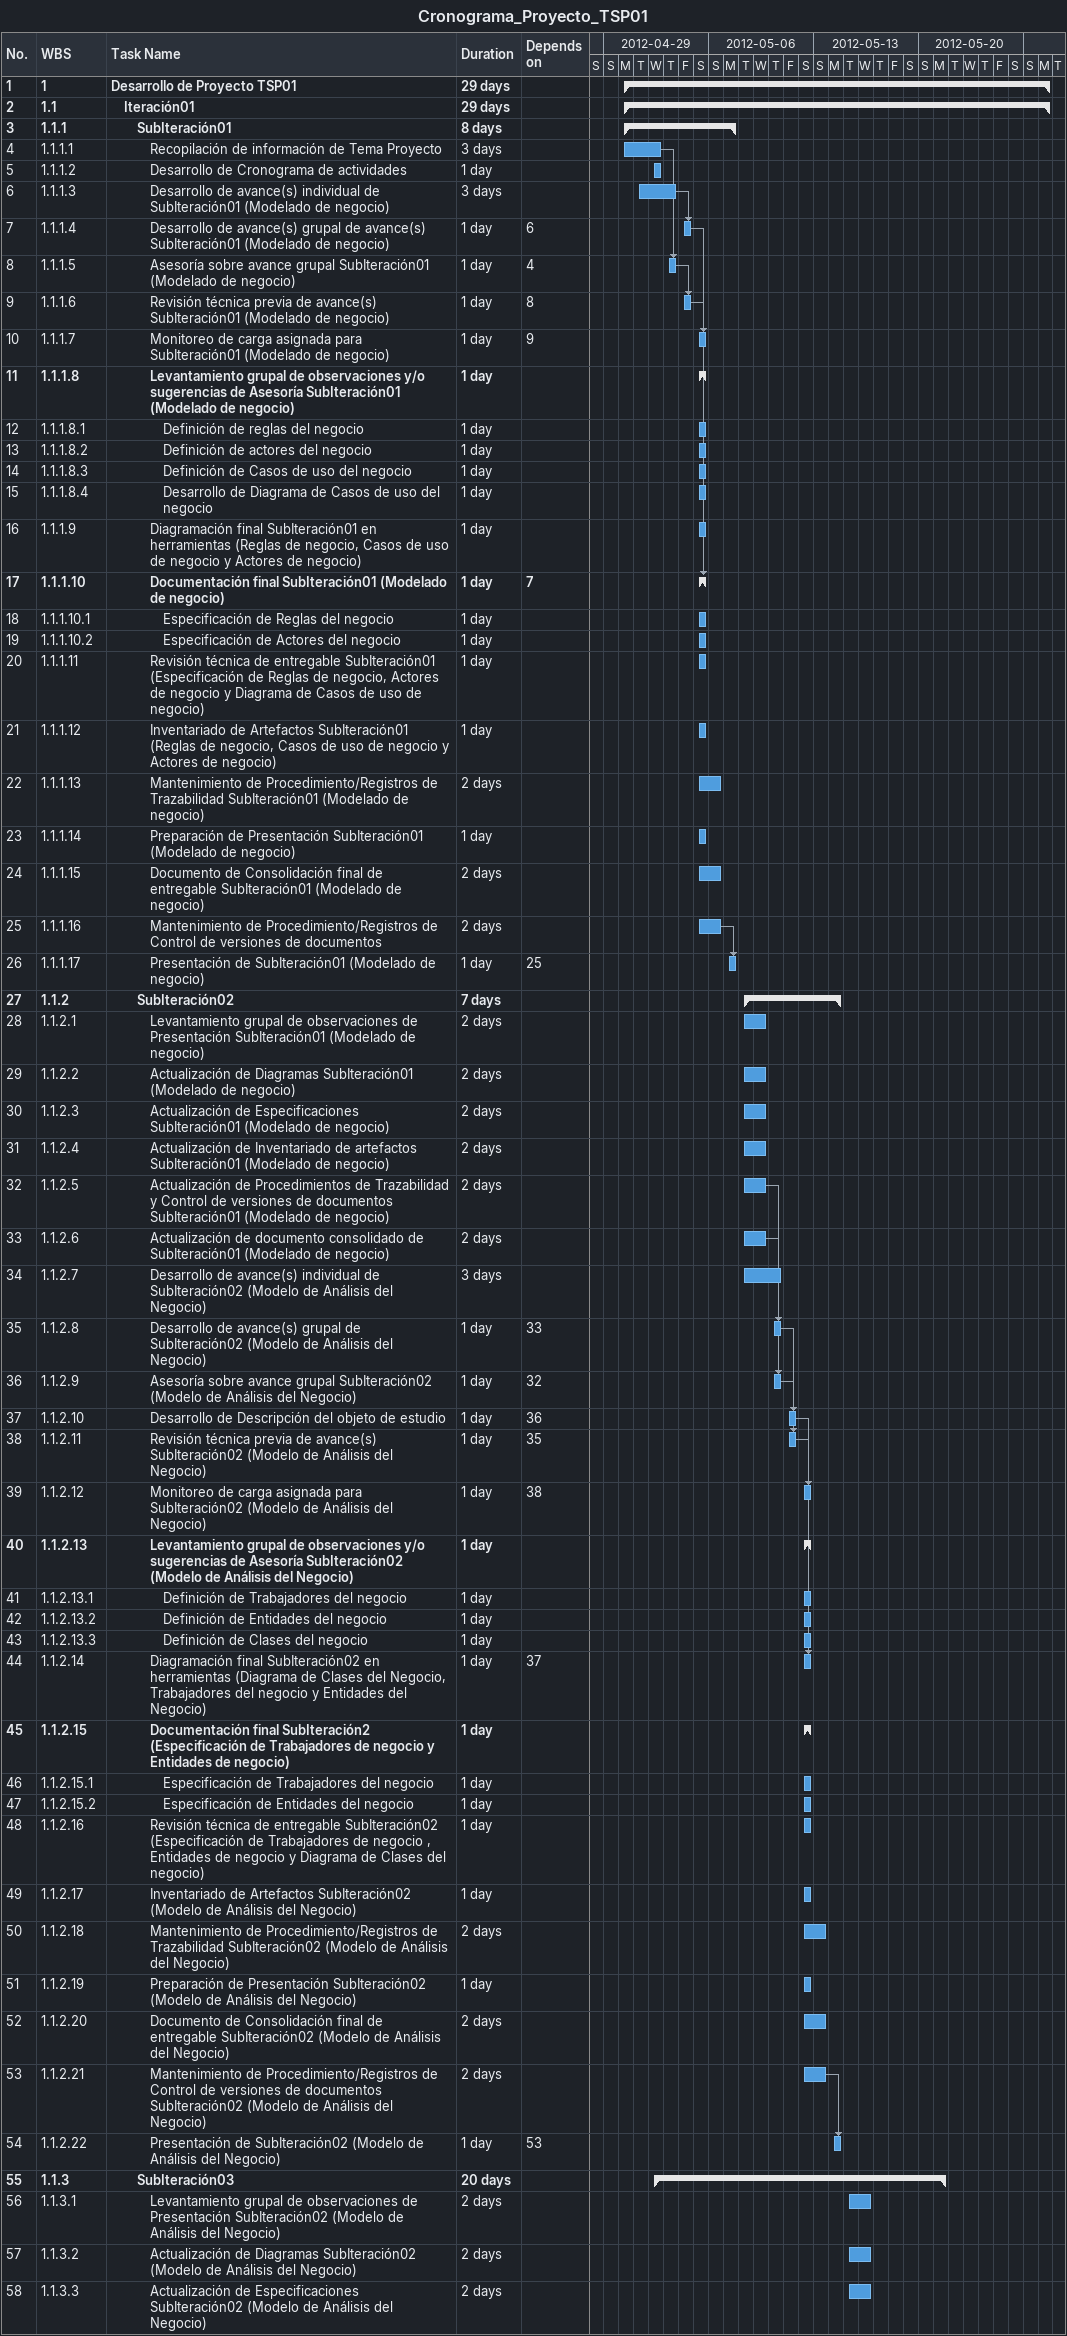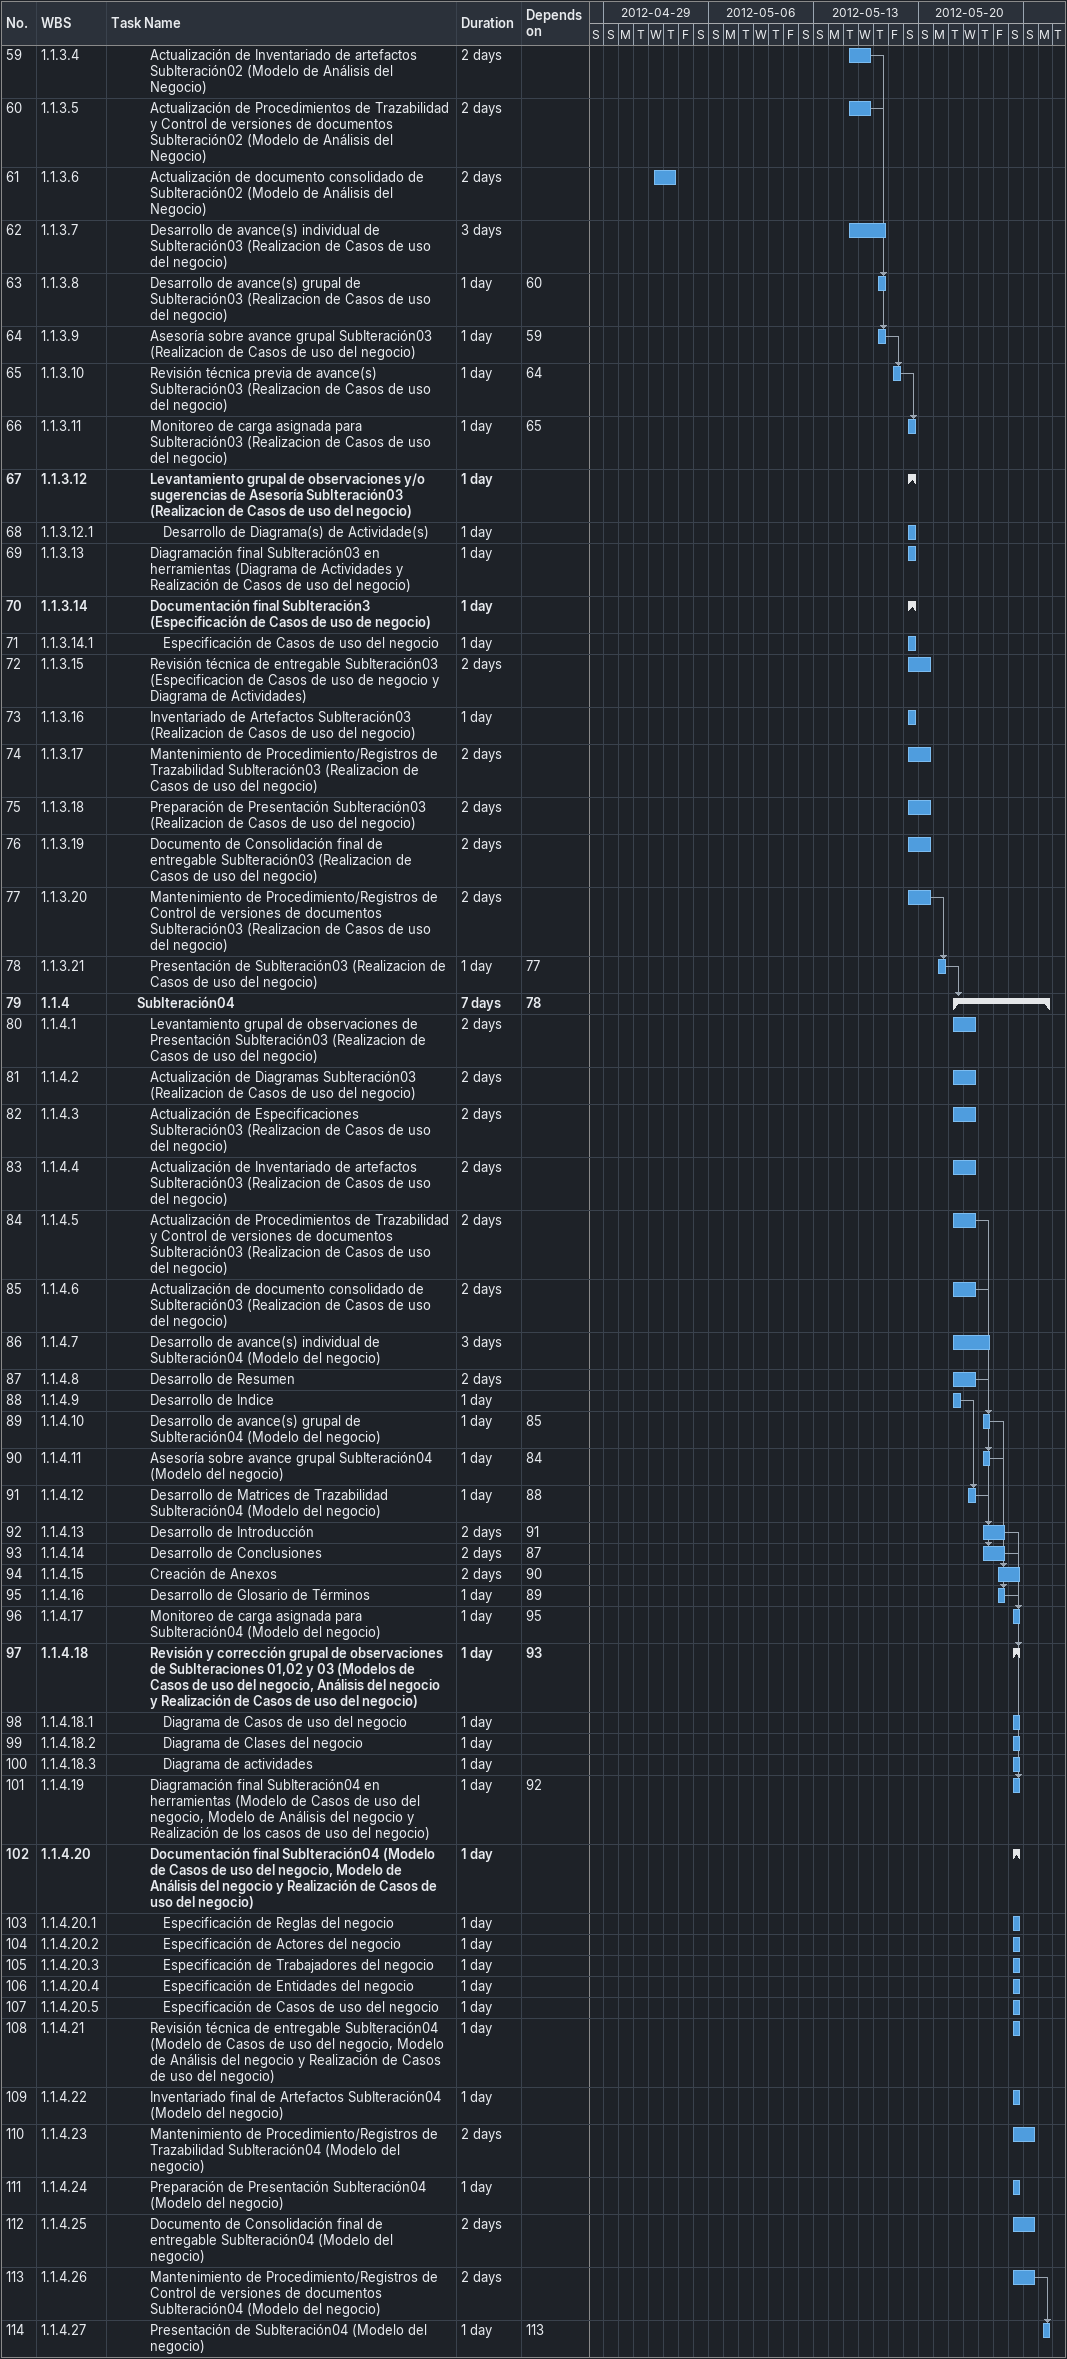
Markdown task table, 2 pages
Cronograma_Proyecto_TSP01

| ID | WBS | Task | Duration | Start | Finish | Predecessors |
|---|---|---|---|---|---|---|
| 1 | 1 | **Desarrollo de Proyecto TSP01** | 29d | 2012-04-30 | 2012-05-28 |  |
| 2 | 1.1 | **Iteración01** | 29d | 2012-04-30 | 2012-05-28 |  |
| 3 | 1.1.1 | **SubIteración01** | 8d | 2012-04-30 | 2012-05-07 |  |
| 4 | 1.1.1.1 | Recopilación de información de Tema Proyecto | 3d | 2012-04-30 | 2012-05-02 |  |
| 5 | 1.1.1.2 | Desarrollo de Cronograma de actividades | 1d | 2012-05-02 | 2012-05-02 |  |
| 6 | 1.1.1.3 | Desarrollo de avance(s) individual de SubIteración01 (Modelado de negocio) | 3d | 2012-05-01 | 2012-05-03 |  |
| 7 | 1.1.1.4 | Desarrollo de avance(s) grupal de avance(s) SubIteración01 (Modelado de negocio) | 1d | 2012-05-04 | 2012-05-04 | 6 |
| 8 | 1.1.1.5 | Asesoría sobre avance grupal SubIteración01 (Modelado de negocio) | 1d | 2012-05-03 | 2012-05-03 | 4 |
| 9 | 1.1.1.6 | Revisión técnica previa de avance(s) SubIteración01 (Modelado de negocio) | 1d | 2012-05-04 | 2012-05-04 | 8 |
| 10 | 1.1.1.7 | Monitoreo de carga asignada para SubIteración01 (Modelado de negocio) | 1d | 2012-05-05 | 2012-05-05 | 9 |
| 11 | 1.1.1.8 | **Levantamiento grupal de observaciones y/o sugerencias de Asesoría SubIteración01 (Modelado de negocio)** | 1d | 2012-05-05 | 2012-05-05 |  |
| 12 | 1.1.1.8.1 | Definición de reglas del negocio | 1d | 2012-05-05 | 2012-05-05 |  |
| 13 | 1.1.1.8.2 | Definición de actores del negocio | 1d | 2012-05-05 | 2012-05-05 |  |
| 14 | 1.1.1.8.3 | Definición de Casos de uso del negocio | 1d | 2012-05-05 | 2012-05-05 |  |
| 15 | 1.1.1.8.4 | Desarrollo de Diagrama de Casos de uso del negocio | 1d | 2012-05-05 | 2012-05-05 |  |
| 16 | 1.1.1.9 | Diagramación final SubIteración01 en herramientas (Reglas de negocio, Casos de uso de negocio y Actores de negocio) | 1d | 2012-05-05 | 2012-05-05 |  |
| 17 | 1.1.1.10 | **Documentación final SubIteración01 (Modelado de negocio)** | 1d | 2012-05-05 | 2012-05-05 | 7 |
| 18 | 1.1.1.10.1 | Especificación de Reglas del negocio | 1d | 2012-05-05 | 2012-05-05 |  |
| 19 | 1.1.1.10.2 | Especificación de Actores del negocio | 1d | 2012-05-05 | 2012-05-05 |  |
| 20 | 1.1.1.11 | Revisión técnica de entregable SubIteración01 (Especificación de Reglas de negocio, Actores de negocio y Diagrama de Casos de uso de negocio) | 1d | 2012-05-05 | 2012-05-05 |  |
| 21 | 1.1.1.12 | Inventariado de Artefactos SubIteración01 (Reglas de negocio, Casos de uso de negocio y Actores de negocio) | 1d | 2012-05-05 | 2012-05-05 |  |
| 22 | 1.1.1.13 | Mantenimiento de Procedimiento/Registros de Trazabilidad SubIteración01 (Modelado de negocio) | 2d | 2012-05-05 | 2012-05-06 |  |
| 23 | 1.1.1.14 | Preparación de Presentación SubIteración01 (Modelado de negocio) | 1d | 2012-05-05 | 2012-05-05 |  |
| 24 | 1.1.1.15 | Documento de Consolidación final de entregable SubIteración01 (Modelado de negocio) | 2d | 2012-05-05 | 2012-05-06 |  |
| 25 | 1.1.1.16 | Mantenimiento de Procedimiento/Registros de Control de versiones de documentos | 2d | 2012-05-05 | 2012-05-06 |  |
| 26 | 1.1.1.17 | Presentación de SubIteración01 (Modelado de negocio) | 1d | 2012-05-07 | 2012-05-07 | 25 |
| 27 | 1.1.2 | **SubIteración02** | 7d | 2012-05-08 | 2012-05-14 |  |
| 28 | 1.1.2.1 | Levantamiento grupal de observaciones de Presentación SubIteración01 (Modelado de negocio) | 2d | 2012-05-08 | 2012-05-09 |  |
| 29 | 1.1.2.2 | Actualización de Diagramas SubIteración01 (Modelado de negocio) | 2d | 2012-05-08 | 2012-05-09 |  |
| 30 | 1.1.2.3 | Actualización de Especificaciones SubIteración01 (Modelado de negocio) | 2d | 2012-05-08 | 2012-05-09 |  |
| 31 | 1.1.2.4 | Actualización de Inventariado de artefactos SubIteración01 (Modelado de negocio) | 2d | 2012-05-08 | 2012-05-09 |  |
| 32 | 1.1.2.5 | Actualización de Procedimientos de Trazabilidad y Control de versiones de documentos SubIteración01 (Modelado de negocio) | 2d | 2012-05-08 | 2012-05-09 |  |
| 33 | 1.1.2.6 | Actualización de documento consolidado de SubIteración01 (Modelado de negocio) | 2d | 2012-05-08 | 2012-05-09 |  |
| 34 | 1.1.2.7 | Desarrollo de avance(s) individual de SubIteración02 (Modelo de Análisis del Negocio) | 3d | 2012-05-08 | 2012-05-10 |  |
| 35 | 1.1.2.8 | Desarrollo de avance(s) grupal de SubIteración02 (Modelo de Análisis del Negocio) | 1d | 2012-05-10 | 2012-05-10 | 33 |
| 36 | 1.1.2.9 | Asesoría sobre avance grupal SubIteración02 (Modelo de Análisis del Negocio) | 1d | 2012-05-10 | 2012-05-10 | 32 |
| 37 | 1.1.2.10 | Desarrollo de Descripción del objeto de estudio | 1d | 2012-05-11 | 2012-05-11 | 36 |
| 38 | 1.1.2.11 | Revisión técnica previa de avance(s) SubIteración02 (Modelo de Análisis del Negocio) | 1d | 2012-05-11 | 2012-05-11 | 35 |
| 39 | 1.1.2.12 | Monitoreo de carga asignada para SubIteración02 (Modelo de Análisis del Negocio) | 1d | 2012-05-12 | 2012-05-12 | 38 |
| 40 | 1.1.2.13 | **Levantamiento grupal de observaciones y/o sugerencias de Asesoría SubIteración02 (Modelo de Análisis del Negocio)** | 1d | 2012-05-12 | 2012-05-12 |  |
| 41 | 1.1.2.13.1 | Definición de Trabajadores del negocio | 1d | 2012-05-12 | 2012-05-12 |  |
| 42 | 1.1.2.13.2 | Definición de Entidades del negocio | 1d | 2012-05-12 | 2012-05-12 |  |
| 43 | 1.1.2.13.3 | Definición de Clases del negocio | 1d | 2012-05-12 | 2012-05-12 |  |
| 44 | 1.1.2.14 | Diagramación final SubIteración02 en herramientas (Diagrama de Clases del Negocio, Trabajadores del negocio y Entidades del Negocio) | 1d | 2012-05-12 | 2012-05-12 | 37 |
| 45 | 1.1.2.15 | **Documentación final SubIteración2 (Especificación de Trabajadores de negocio y Entidades de negocio)** | 1d | 2012-05-12 | 2012-05-12 |  |
| 46 | 1.1.2.15.1 | Especificación de Trabajadores del negocio | 1d | 2012-05-12 | 2012-05-12 |  |
| 47 | 1.1.2.15.2 | Especificación de Entidades del negocio | 1d | 2012-05-12 | 2012-05-12 |  |
| 48 | 1.1.2.16 | Revisión técnica de entregable SubIteración02 (Especificación de Trabajadores de negocio , Entidades de negocio y Diagrama de Clases del negocio) | 1d | 2012-05-12 | 2012-05-12 |  |
| 49 | 1.1.2.17 | Inventariado de Artefactos SubIteración02 (Modelo de Análisis del Negocio) | 1d | 2012-05-12 | 2012-05-12 |  |
| 50 | 1.1.2.18 | Mantenimiento de Procedimiento/Registros de Trazabilidad SubIteración02 (Modelo de Análisis del Negocio) | 2d | 2012-05-12 | 2012-05-13 |  |
| 51 | 1.1.2.19 | Preparación de Presentación SubIteración02 (Modelo de Análisis del Negocio) | 1d | 2012-05-12 | 2012-05-12 |  |
| 52 | 1.1.2.20 | Documento de Consolidación final de entregable SubIteración02 (Modelo de Análisis del Negocio) | 2d | 2012-05-12 | 2012-05-13 |  |
| 53 | 1.1.2.21 | Mantenimiento de Procedimiento/Registros de Control de versiones de documentos SubIteración02 (Modelo de Análisis del Negocio) | 2d | 2012-05-12 | 2012-05-13 |  |
| 54 | 1.1.2.22 | Presentación de SubIteración02 (Modelo de Análisis del Negocio) | 1d | 2012-05-14 | 2012-05-14 | 53 |
| 55 | 1.1.3 | **SubIteración03** | 20d | 2012-05-02 | 2012-05-21 |  |
| 56 | 1.1.3.1 | Levantamiento grupal de observaciones de Presentación SubIteración02 (Modelo de Análisis del Negocio) | 2d | 2012-05-15 | 2012-05-16 |  |
| 57 | 1.1.3.2 | Actualización de Diagramas SubIteración02 (Modelo de Análisis del Negocio) | 2d | 2012-05-15 | 2012-05-16 |  |
| 58 | 1.1.3.3 | Actualización de Especificaciones SubIteración02 (Modelo de Análisis del Negocio) | 2d | 2012-05-15 | 2012-05-16 |  |
| 59 | 1.1.3.4 | Actualización de Inventariado de artefactos SubIteración02 (Modelo de Análisis del Negocio) | 2d | 2012-05-15 | 2012-05-16 |  |
| 60 | 1.1.3.5 | Actualización de Procedimientos de Trazabilidad y Control de versiones de documentos SubIteración02 (Modelo de Análisis del Negocio) | 2d | 2012-05-15 | 2012-05-16 |  |
| 61 | 1.1.3.6 | Actualización de documento consolidado de SubIteración02 (Modelo de Análisis del Negocio) | 2d | 2012-05-02 | 2012-05-03 |  |
| 62 | 1.1.3.7 | Desarrollo de avance(s) individual de SubIteración03 (Realizacion de Casos de uso del negocio) | 3d | 2012-05-15 | 2012-05-17 |  |
| 63 | 1.1.3.8 | Desarrollo de avance(s) grupal de SubIteración03 (Realizacion de Casos de uso del negocio) | 1d | 2012-05-17 | 2012-05-17 | 60 |
| 64 | 1.1.3.9 | Asesoría sobre avance grupal SubIteración03 (Realizacion de Casos de uso del negocio) | 1d | 2012-05-17 | 2012-05-17 | 59 |
| 65 | 1.1.3.10 | Revisión técnica previa de avance(s) SubIteración03 (Realizacion de Casos de uso del negocio) | 1d | 2012-05-18 | 2012-05-18 | 64 |
| 66 | 1.1.3.11 | Monitoreo de carga asignada para SubIteración03 (Realizacion de Casos de uso del negocio) | 1d | 2012-05-19 | 2012-05-19 | 65 |
| 67 | 1.1.3.12 | **Levantamiento grupal de observaciones y/o sugerencias de Asesoría SubIteración03 (Realizacion de Casos de uso del negocio)** | 1d | 2012-05-19 | 2012-05-19 |  |
| 68 | 1.1.3.12.1 | Desarrollo de Diagrama(s) de Actividade(s) | 1d | 2012-05-19 | 2012-05-19 |  |
| 69 | 1.1.3.13 | Diagramación final SubIteración03 en herramientas (Diagrama de Actividades y Realización de Casos de uso del negocio) | 1d | 2012-05-19 | 2012-05-19 |  |
| 70 | 1.1.3.14 | **Documentación final SubIteración3 (Especificación de Casos de uso de negocio)** | 1d | 2012-05-19 | 2012-05-19 |  |
| 71 | 1.1.3.14.1 | Especificación de Casos de uso del negocio | 1d | 2012-05-19 | 2012-05-19 |  |
| 72 | 1.1.3.15 | Revisión técnica de entregable SubIteración03 (Especificacion de Casos de uso de negocio y Diagrama de Actividades) | 2d | 2012-05-19 | 2012-05-20 |  |
| 73 | 1.1.3.16 | Inventariado de Artefactos SubIteración03 (Realizacion de Casos de uso del negocio) | 1d | 2012-05-19 | 2012-05-19 |  |
| 74 | 1.1.3.17 | Mantenimiento de Procedimiento/Registros de Trazabilidad SubIteración03 (Realizacion de Casos de uso del negocio) | 2d | 2012-05-19 | 2012-05-20 |  |
| 75 | 1.1.3.18 | Preparación de Presentación SubIteración03 (Realizacion de Casos de uso del negocio) | 2d | 2012-05-19 | 2012-05-20 |  |
| 76 | 1.1.3.19 | Documento de Consolidación final de entregable SubIteración03 (Realizacion de Casos de uso del negocio) | 2d | 2012-05-19 | 2012-05-20 |  |
| 77 | 1.1.3.20 | Mantenimiento de Procedimiento/Registros de Control de versiones de documentos SubIteración03 (Realizacion de Casos de uso del negocio) | 2d | 2012-05-19 | 2012-05-20 |  |
| 78 | 1.1.3.21 | Presentación de SubIteración03 (Realizacion de Casos de uso del negocio) | 1d | 2012-05-21 | 2012-05-21 | 77 |
| 79 | 1.1.4 | **SubIteración04** | 7d | 2012-05-22 | 2012-05-28 | 78 |
| 80 | 1.1.4.1 | Levantamiento grupal de observaciones de Presentación SubIteración03 (Realizacion de Casos de uso del negocio) | 2d | 2012-05-22 | 2012-05-23 |  |
| 81 | 1.1.4.2 | Actualización de Diagramas SubIteración03 (Realizacion de Casos de uso del negocio) | 2d | 2012-05-22 | 2012-05-23 |  |
| 82 | 1.1.4.3 | Actualización de Especificaciones SubIteración03 (Realizacion de Casos de uso del negocio) | 2d | 2012-05-22 | 2012-05-23 |  |
| 83 | 1.1.4.4 | Actualización de Inventariado de artefactos SubIteración03 (Realizacion de Casos de uso del negocio) | 2d | 2012-05-22 | 2012-05-23 |  |
| 84 | 1.1.4.5 | Actualización de Procedimientos de Trazabilidad y Control de versiones de documentos SubIteración03 (Realizacion de Casos de uso del negocio) | 2d | 2012-05-22 | 2012-05-23 |  |
| 85 | 1.1.4.6 | Actualización de documento consolidado de SubIteración03 (Realizacion de Casos de uso del negocio) | 2d | 2012-05-22 | 2012-05-23 |  |
| 86 | 1.1.4.7 | Desarrollo de avance(s) individual de SubIteración04 (Modelo del negocio) | 3d | 2012-05-22 | 2012-05-24 |  |
| 87 | 1.1.4.8 | Desarrollo de Resumen | 2d | 2012-05-22 | 2012-05-23 |  |
| 88 | 1.1.4.9 | Desarrollo de Indice | 1d | 2012-05-22 | 2012-05-22 |  |
| 89 | 1.1.4.10 | Desarrollo de avance(s) grupal de SubIteración04 (Modelo del negocio) | 1d | 2012-05-24 | 2012-05-24 | 85 |
| 90 | 1.1.4.11 | Asesoría sobre avance grupal SubIteración04 (Modelo del negocio) | 1d | 2012-05-24 | 2012-05-24 | 84 |
| 91 | 1.1.4.12 | Desarrollo de Matrices de Trazabilidad SubIteración04 (Modelo del negocio) | 1d | 2012-05-23 | 2012-05-23 | 88 |
| 92 | 1.1.4.13 | Desarrollo de Introducción | 2d | 2012-05-24 | 2012-05-25 | 91 |
| 93 | 1.1.4.14 | Desarrollo de Conclusiones | 2d | 2012-05-24 | 2012-05-25 | 87 |
| 94 | 1.1.4.15 | Creación de Anexos | 2d | 2012-05-25 | 2012-05-26 | 90 |
| 95 | 1.1.4.16 | Desarrollo de Glosario de Términos | 1d | 2012-05-25 | 2012-05-25 | 89 |
| 96 | 1.1.4.17 | Monitoreo de carga asignada para SubIteración04 (Modelo del negocio) | 1d | 2012-05-26 | 2012-05-26 | 95 |
| 97 | 1.1.4.18 | **Revisión y corrección grupal de observaciones de SubIteraciones 01,02 y 03 (Modelos de Casos de uso del negocio, Análisis del negocio y Realización de Casos de uso del negocio)** | 1d | 2012-05-26 | 2012-05-26 | 93 |
| 98 | 1.1.4.18.1 | Diagrama de Casos de uso del negocio | 1d | 2012-05-26 | 2012-05-26 |  |
| 99 | 1.1.4.18.2 | Diagrama de Clases del negocio | 1d | 2012-05-26 | 2012-05-26 |  |
| 100 | 1.1.4.18.3 | Diagrama de actividades | 1d | 2012-05-26 | 2012-05-26 |  |
| 101 | 1.1.4.19 | Diagramación final SubIteración04 en herramientas (Modelo de Casos de uso del negocio, Modelo de Análisis del negocio y Realización de los casos de uso del negocio) | 1d | 2012-05-26 | 2012-05-26 | 92 |
| 102 | 1.1.4.20 | **Documentación final SubIteración04 (Modelo de Casos de uso del negocio, Modelo de Análisis del negocio y Realización de Casos de uso del negocio)** | 1d | 2012-05-26 | 2012-05-26 |  |
| 103 | 1.1.4.20.1 | Especificación de Reglas del negocio | 1d | 2012-05-26 | 2012-05-26 |  |
| 104 | 1.1.4.20.2 | Especificación de Actores del negocio | 1d | 2012-05-26 | 2012-05-26 |  |
| 105 | 1.1.4.20.3 | Especificación de Trabajadores del negocio | 1d | 2012-05-26 | 2012-05-26 |  |
| 106 | 1.1.4.20.4 | Especificación de Entidades del negocio | 1d | 2012-05-26 | 2012-05-26 |  |
| 107 | 1.1.4.20.5 | Especificación de Casos de uso del negocio | 1d | 2012-05-26 | 2012-05-26 |  |
| 108 | 1.1.4.21 | Revisión técnica de entregable SubIteración04 (Modelo de Casos de uso del negocio, Modelo de Análisis del negocio y Realización de Casos de uso del negocio) | 1d | 2012-05-26 | 2012-05-26 |  |
| 109 | 1.1.4.22 | Inventariado final de Artefactos SubIteración04 (Modelo del negocio) | 1d | 2012-05-26 | 2012-05-26 |  |
| 110 | 1.1.4.23 | Mantenimiento de Procedimiento/Registros de Trazabilidad SubIteración04 (Modelo del negocio) | 2d | 2012-05-26 | 2012-05-27 |  |
| 111 | 1.1.4.24 | Preparación de Presentación SubIteración04 (Modelo del negocio) | 1d | 2012-05-26 | 2012-05-26 |  |
| 112 | 1.1.4.25 | Documento de Consolidación final de entregable SubIteración04 (Modelo del negocio) | 2d | 2012-05-26 | 2012-05-27 |  |
| 113 | 1.1.4.26 | Mantenimiento de Procedimiento/Registros de Control de versiones de documentos SubIteración04 (Modelo del negocio) | 2d | 2012-05-26 | 2012-05-27 |  |
| 114 | 1.1.4.27 | Presentación de SubIteración04 (Modelo del negocio) | 1d | 2012-05-28 | 2012-05-28 | 113 |
